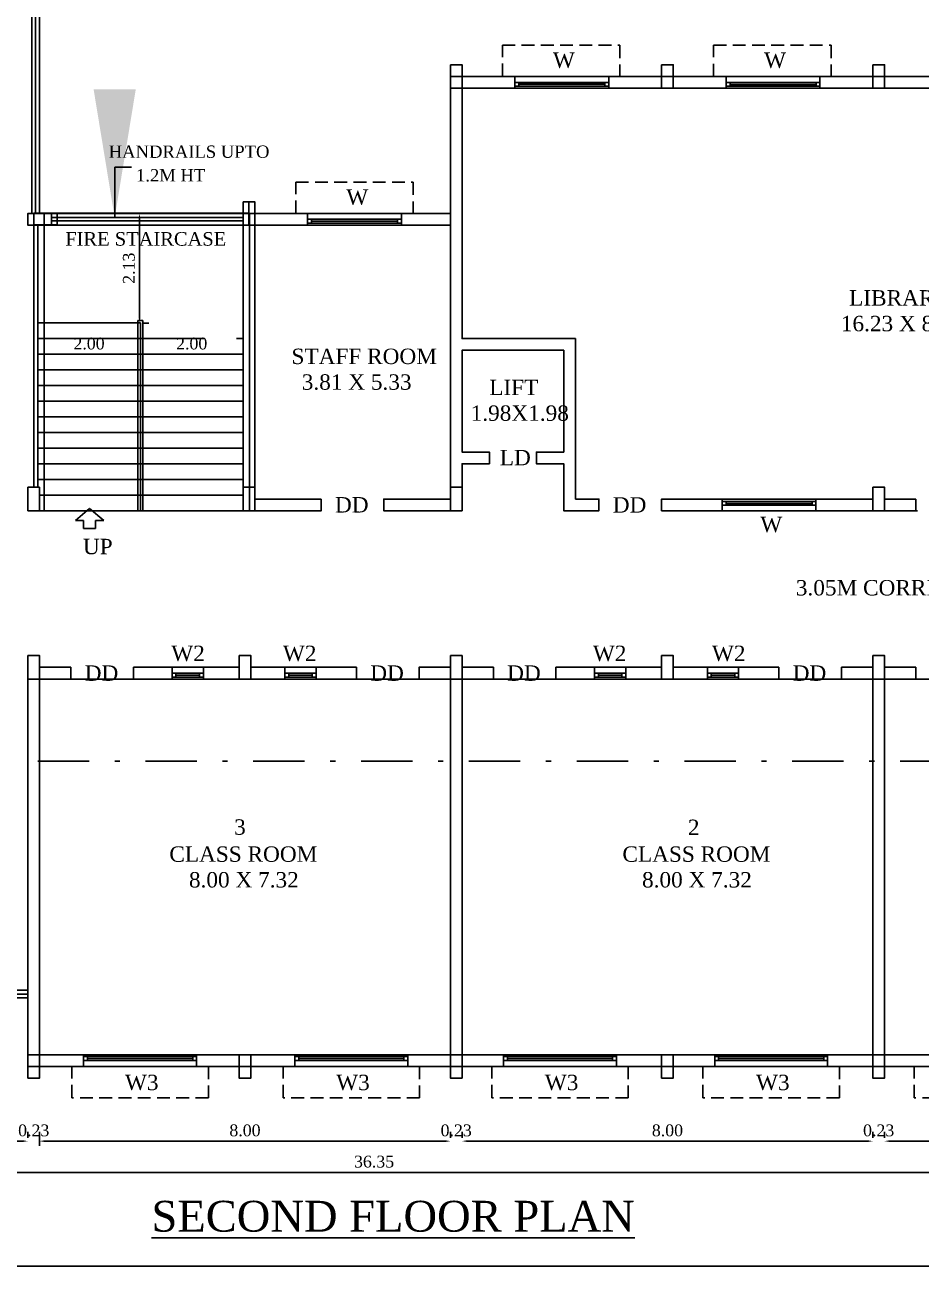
# Model space of a CAD drawing. Header units: metres. Extents: x 3616 to 3987, y 1122 to 1251.
# Drawn here: x 3915.63 to 3933.09, y 1152.95 to 1177.13 of the extents above; entities that cross this region are included whole.
import ezdxf

# ---------------------------------------------------------------- set-up
doc = ezdxf.new("R2010")
doc.units = ezdxf.units.M
doc.linetypes.add('DASHDOT', pattern=[1, 0.5, -0.25, 0, -0.25])
doc.linetypes.add('DASHED2', pattern=[0.375, 0.25, -0.125])
for name, color, linetype in [('AR_JOINERIES', 251, 'Continuous'), ('BLK_1_FLR_2_BLT_UP_AREA', 26, 'Continuous'), ('BLK_1_FLR_2_FIRESTAIR_1', 1, 'Continuous'), ('BLK_1_FLR_2_REGULAR_ROOM_1', 117, 'Continuous'), ('BLK_1_FLR_2_REGULAR_ROOM_2', 117, 'Continuous'), ('BLK_1_FLR_2_REGULAR_ROOM_3', 117, 'Continuous')]:
    doc.layers.add(name, color=color, linetype=linetype)
doc.layers.add('text', color=7, linetype='Continuous', lineweight=5)
doc.layers.add('wall 1', color=23, linetype='Continuous', lineweight=18)
doc.styles.add('ANAND', font='times.ttf')
doc.styles.get("Standard").update_dxf_attribs({"font": 'arial.ttf'})
doc.dimstyles.new('ISO-25', dxfattribs={"dimtxt": 2.5, "dimasz": 2.5, "dimexe": 1.25, "dimexo": 0.625, "dimtad": 1, "dimtxsty": 'Standard', "dimcen": 2.5, "dimadec": 0, "dimazin": 0, "dimtfac": 1, "dimtmove": 0, "dimatfit": 3, "dimfxl": 0, "dimarcsym": 0})
doc.dimstyles.new('V1', dxfattribs={"dimtxt": 0.23, "dimasz": 0.1, "dimexe": 0.18, "dimexo": 0.0625, "dimgap": 0.09, "dimtad": 1, "dimzin": 0, "dimdsep": 46, "dimtxsty": 'ANAND', "dimcen": 0.09, "dimadec": 0, "dimazin": 0, "dimtfac": 1, "dimtix": 1, "dimtofl": 0, "dimtmove": 2, "dimatfit": 0, "dimfxl": 0, "dimtolj": 1, "dimtzin": 0, "dimarcsym": 0})

# ---------------------------------------------------------------- blocks, each defined once
blk = doc.blocks.new('W2a')
at = {"layer": 'AR_JOINERIES', "color": 42}
for p, q in [((0, 12), (9, 12)), ((1.5, 9), (1.5, 12)), ((4.5, 9), (4.5, 12)), ((1.5, 9), (4.5, 9)), ((1.5, 9), (1.5, -9)), ((3, 9), (3, -9)), ((4.5, 9), (4.5, -9)), ((1.5, -9), (4.5, -9)), ((1.5, -12), (1.5, -9)), ((4.5, -12), (4.5, -9)), ((0, -12), (9, -12))]:
    blk.add_line(p, q, dxfattribs=at)
blk = doc.blocks.new('*D291')
at = {"color": 0, "lineweight": -2}
for p, q in [((3912.639, 1155.453), (3912.639, 1155.57)), ((3912.739, 1155.39), (3915.587, 1155.39)), ((3915.687, 1155.453), (3915.687, 1155.57))]:
    blk.add_line(p, q, dxfattribs=at)
at = {"color": 0}
for points in [[(3912.739, 1155.407), (3912.739, 1155.373), (3912.639, 1155.39)], [(3915.587, 1155.407), (3915.587, 1155.373), (3915.687, 1155.39)]]:
    blk.add_solid(points, dxfattribs=at)
at = {"layer": 'Defpoints', "color": 0}
for p in [(3912.639, 1155.39), (3915.687, 1155.39), (3915.687, 1155.39)]:
    blk.add_point(p, dxfattribs=at)
at = {"color": 0, "insert": (3914.163, 1155.597), "char_height": 0.23, "attachment_point": 5, "style": 'ANAND'}
blk.add_mtext('\\A1;3.05', dxfattribs=at)
blk = doc.blocks.new('*D292')
at = {"color": 0, "lineweight": -2}
for p, q in [((3915.587, 1155.39), (3915.487, 1155.39)), ((3915.687, 1155.453), (3915.687, 1155.57)), ((3915.916, 1155.296), (3915.916, 1155.57)), ((3916.016, 1155.39), (3916.116, 1155.39))]:
    blk.add_line(p, q, dxfattribs=at)
at = {"color": 0}
for points in [[(3915.587, 1155.407), (3915.587, 1155.373), (3915.687, 1155.39)], [(3916.016, 1155.407), (3916.016, 1155.373), (3915.916, 1155.39)]]:
    blk.add_solid(points, dxfattribs=at)
at = {"layer": 'Defpoints', "color": 0}
for p in [(3915.687, 1155.39), (3915.916, 1155.39), (3915.916, 1155.234)]:
    blk.add_point(p, dxfattribs=at)
at = {"color": 0, "insert": (3915.801, 1155.597), "char_height": 0.23, "attachment_point": 5, "style": 'ANAND'}
blk.add_mtext('\\A1;0.23', dxfattribs=at)
blk = doc.blocks.new('*D293')
at = {"color": 0, "lineweight": -2}
for p, q in [((3915.916, 1155.296), (3915.916, 1155.57)), ((3916.016, 1155.39), (3923.817, 1155.39)), ((3923.917, 1155.453), (3923.917, 1155.57))]:
    blk.add_line(p, q, dxfattribs=at)
at = {"color": 0}
for points in [[(3916.016, 1155.407), (3916.016, 1155.373), (3915.916, 1155.39)], [(3923.817, 1155.407), (3923.817, 1155.373), (3923.917, 1155.39)]]:
    blk.add_solid(points, dxfattribs=at)
at = {"layer": 'Defpoints', "color": 0}
for p in [(3923.917, 1155.39), (3923.917, 1155.39), (3915.916, 1155.234)]:
    blk.add_point(p, dxfattribs=at)
at = {"color": 0, "insert": (3919.916, 1155.597), "char_height": 0.23, "attachment_point": 5, "style": 'ANAND'}
blk.add_mtext('\\A1;8.00', dxfattribs=at)
blk = doc.blocks.new('*D294')
at = {"color": 0, "lineweight": -2}
for p, q in [((3923.817, 1155.39), (3923.717, 1155.39)), ((3923.917, 1155.453), (3923.917, 1155.57)), ((3924.145, 1155.453), (3924.145, 1155.57)), ((3924.245, 1155.39), (3924.345, 1155.39))]:
    blk.add_line(p, q, dxfattribs=at)
at = {"color": 0}
for points in [[(3923.817, 1155.407), (3923.817, 1155.373), (3923.917, 1155.39)], [(3924.245, 1155.407), (3924.245, 1155.373), (3924.145, 1155.39)]]:
    blk.add_solid(points, dxfattribs=at)
at = {"layer": 'Defpoints', "color": 0}
for p in [(3923.917, 1155.39), (3924.145, 1155.39), (3924.145, 1155.39)]:
    blk.add_point(p, dxfattribs=at)
at = {"color": 0, "insert": (3924.031, 1155.597), "char_height": 0.23, "attachment_point": 5, "style": 'ANAND'}
blk.add_mtext('\\A1;0.23', dxfattribs=at)
blk = doc.blocks.new('*D295')
at = {"color": 0, "lineweight": -2}
for p, q in [((3924.145, 1155.453), (3924.145, 1155.57)), ((3924.245, 1155.39), (3932.046, 1155.39)), ((3932.146, 1155.453), (3932.146, 1155.57))]:
    blk.add_line(p, q, dxfattribs=at)
at = {"color": 0}
for points in [[(3924.245, 1155.407), (3924.245, 1155.373), (3924.145, 1155.39)], [(3932.046, 1155.407), (3932.046, 1155.373), (3932.146, 1155.39)]]:
    blk.add_solid(points, dxfattribs=at)
at = {"layer": 'Defpoints', "color": 0}
for p in [(3924.145, 1155.39), (3932.146, 1155.39), (3932.146, 1155.39)]:
    blk.add_point(p, dxfattribs=at)
at = {"color": 0, "insert": (3928.146, 1155.597), "char_height": 0.23, "attachment_point": 5, "style": 'ANAND'}
blk.add_mtext('\\A1;8.00', dxfattribs=at)
blk = doc.blocks.new('*D296')
at = {"color": 0, "lineweight": -2}
for p, q in [((3932.046, 1155.39), (3931.946, 1155.39)), ((3932.146, 1155.453), (3932.146, 1155.57)), ((3932.375, 1155.453), (3932.375, 1155.57)), ((3932.475, 1155.39), (3932.575, 1155.39))]:
    blk.add_line(p, q, dxfattribs=at)
at = {"color": 0}
for points in [[(3932.046, 1155.407), (3932.046, 1155.373), (3932.146, 1155.39)], [(3932.475, 1155.407), (3932.475, 1155.373), (3932.375, 1155.39)]]:
    blk.add_solid(points, dxfattribs=at)
at = {"layer": 'Defpoints', "color": 0}
for p in [(3932.146, 1155.39), (3932.375, 1155.39), (3932.375, 1155.39)]:
    blk.add_point(p, dxfattribs=at)
at = {"color": 0, "insert": (3932.261, 1155.597), "char_height": 0.23, "attachment_point": 5, "style": 'ANAND'}
blk.add_mtext('\\A1;0.23', dxfattribs=at)
blk = doc.blocks.new('*D297')
at = {"color": 0, "lineweight": -2}
for p, q in [((3932.375, 1155.453), (3932.375, 1155.57)), ((3932.475, 1155.39), (3940.276, 1155.39)), ((3940.376, 1155.453), (3940.376, 1155.57))]:
    blk.add_line(p, q, dxfattribs=at)
at = {"color": 0}
for points in [[(3932.475, 1155.407), (3932.475, 1155.373), (3932.375, 1155.39)], [(3940.276, 1155.407), (3940.276, 1155.373), (3940.376, 1155.39)]]:
    blk.add_solid(points, dxfattribs=at)
at = {"layer": 'Defpoints', "color": 0}
for p in [(3932.375, 1155.39), (3940.376, 1155.39), (3940.376, 1155.39)]:
    blk.add_point(p, dxfattribs=at)
at = {"color": 0, "insert": (3936.375, 1155.597), "char_height": 0.23, "attachment_point": 5, "style": 'ANAND'}
blk.add_mtext('\\A1;8.00', dxfattribs=at)
blk = doc.blocks.new('*D299')
at = {"color": 0, "lineweight": -2}
for p, q in [((3904.257, 1154.744), (3904.257, 1154.962)), ((3940.605, 1154.744), (3940.605, 1154.962)), ((3904.357, 1154.782), (3940.505, 1154.782))]:
    blk.add_line(p, q, dxfattribs=at)
at = {"color": 0}
for points in [[(3904.357, 1154.798), (3904.357, 1154.765), (3904.257, 1154.782)], [(3940.505, 1154.798), (3940.505, 1154.765), (3940.605, 1154.782)]]:
    blk.add_solid(points, dxfattribs=at)
at = {"layer": 'Defpoints', "color": 0}
for p in [(3904.257, 1154.682), (3940.605, 1154.782), (3940.605, 1154.682)]:
    blk.add_point(p, dxfattribs=at)
at = {"color": 0, "insert": (3922.431, 1154.989), "char_height": 0.23, "attachment_point": 5, "style": 'ANAND'}
blk.add_mtext('\\A1;36.35', dxfattribs=at)
blk = doc.blocks.new('W6a')
at = {"layer": 'AR_JOINERIES', "color": 42}
for p, q in [((-36, 0), (-36, 9)), ((36, 4.5), (-36, 4.5)), ((36, 1.5), (-36, 1.5)), ((-33, 1.5), (-33, 4.5)), ((33, 3), (-33, 3)), ((33, 1.5), (33, 4.5)), ((36, 0), (36, 9))]:
    blk.add_line(p, q, dxfattribs=at)
blk = doc.blocks.new('ARROW')
for p, q in [((-10.5, 6), (0, 15)), ((0, 15), (10.5, 6)), ((-4.5, 6), (-10.5, 6)), ((-4.5, 0), (-4.5, 6)), ((-4.5, 0), (4.5, 0)), ((4.5, 6), (10.5, 6)), ((4.5, 6), (4.5, 0)), ((4.5, 0), (4.5, 6))]:
    blk.add_line(p, q)
blk = doc.blocks.new('*D412')
at = {"layer": 'Defpoints', "color": 0}
for p in [(3915.878, 1170.714), (3915.878, 1170.714), (3917.878, 1170.714)]:
    blk.add_point(p, dxfattribs=at)
at = {"layer": 'wall 1', "color": 0, "lineweight": -2}
for p, q in [((3915.878, 1170.777), (3915.878, 1170.894)), ((3917.878, 1170.777), (3917.878, 1170.894)), ((3917.778, 1170.714), (3915.978, 1170.714))]:
    blk.add_line(p, q, dxfattribs=at)
at = {"layer": 'wall 1', "color": 0}
for points in [[(3915.978, 1170.731), (3915.978, 1170.697), (3915.878, 1170.714)], [(3917.778, 1170.731), (3917.778, 1170.697), (3917.878, 1170.714)]]:
    blk.add_solid(points, dxfattribs=at)
at = {"layer": 'wall 1', "color": 0, "lineweight": -2, "insert": (3916.878, 1170.921), "char_height": 0.23, "attachment_point": 5, "style": 'ANAND'}
blk.add_mtext('\\A1;2.00', dxfattribs=at)
blk = doc.blocks.new('*D413')
at = {"layer": 'Defpoints', "color": 0}
for p in [(3917.878, 1170.714), (3919.878, 1170.714), (3919.878, 1170.714)]:
    blk.add_point(p, dxfattribs=at)
at = {"layer": 'wall 1', "color": 0, "lineweight": -2}
for p, q in [((3917.878, 1170.777), (3917.878, 1170.894)), ((3919.878, 1170.777), (3919.878, 1170.894)), ((3917.978, 1170.714), (3919.778, 1170.714))]:
    blk.add_line(p, q, dxfattribs=at)
at = {"layer": 'wall 1', "color": 0}
for points in [[(3917.978, 1170.731), (3917.978, 1170.697), (3917.878, 1170.714)], [(3919.778, 1170.731), (3919.778, 1170.697), (3919.878, 1170.714)]]:
    blk.add_solid(points, dxfattribs=at)
at = {"layer": 'wall 1', "color": 0, "lineweight": -2, "insert": (3918.878, 1170.921), "char_height": 0.23, "attachment_point": 5, "style": 'ANAND'}
blk.add_mtext('\\A1;2.00', dxfattribs=at)
blk = doc.blocks.new('*D411')
at = {"layer": 'Defpoints', "color": 0}
for p in [(3917.726, 1173.456), (3917.862, 1173.456), (3917.862, 1171.323)]:
    blk.add_point(p, dxfattribs=at)
at = {"layer": 'wall 1', "color": 0, "lineweight": -2}
for p, q in [((3917.788, 1173.456), (3918.042, 1173.456)), ((3917.862, 1171.423), (3917.862, 1173.356)), ((3917.924, 1171.323), (3918.042, 1171.323))]:
    blk.add_line(p, q, dxfattribs=at)
at = {"layer": 'wall 1', "color": 0}
for points in [[(3917.846, 1173.356), (3917.879, 1173.356), (3917.862, 1173.456)], [(3917.846, 1171.423), (3917.879, 1171.423), (3917.862, 1171.323)]]:
    blk.add_solid(points, dxfattribs=at)
at = {"layer": 'wall 1', "color": 0, "lineweight": -2, "insert": (3917.655, 1172.39), "char_height": 0.23, "attachment_point": 5, "rotation": 90, "style": 'ANAND'}
blk.add_mtext('\\A1;2.13', dxfattribs=at)

msp = doc.modelspace()

# ---------------------------------------------------------------- linework, layer by layer
at = {"lineweight": -2}
for p, q in [((3915.76157, 1179.89583, -0.0324), (3915.76157, 1173.45727, -0.0324)), ((3915.83777, 1179.89583, -0.0324), (3915.83777, 1173.45727, -0.0324)), ((3915.91572, 1179.89583, -0.0324), (3915.91572, 1173.45727, -0.0324)), ((3923.91672, 1176.35253, -0.0324), (3924.14532, 1176.35253, -0.0324)), ((3923.91672, 1175.89533, -0.0324), (3923.91672, 1176.35253, -0.0324)), ((3924.14532, 1176.35253, -0.0324), (3924.14532, 1175.89533, -0.0324)), ((3928.03152, 1176.35253, -0.0324), (3928.26012, 1176.35253, -0.0324)), ((3928.03152, 1175.89533, -0.0324), (3928.03152, 1176.35253, -0.0324)), ((3928.26012, 1176.35253, -0.0324), (3928.26012, 1175.89533, -0.0324)), ((3932.14632, 1176.35192, -0.0324), (3932.37492, 1176.35192, -0.0324)), ((3932.14632, 1175.89472, -0.0324), (3932.14632, 1176.35192, -0.0324)), ((3932.37492, 1176.35192, -0.0324), (3932.37492, 1175.89472, -0.0324)), ((3924.14532, 1176.12558, -0.0324), (3940.37592, 1176.12395, -0.0324)), ((3924.14532, 1176.12554, -0.0324), (3928.03152, 1176.12478, -0.0324)), ((3924.14532, 1176.12393, -0.0324), (3928.03152, 1176.12393, -0.0324)), ((3928.26012, 1176.12473, -0.0324), (3932.14632, 1176.12398, -0.0324)), ((3928.26012, 1176.12393, -0.0324), (3932.14632, 1176.12393, -0.0324)), ((3923.91672, 1175.89698, -0.0324), (3924.14532, 1175.89694, -0.0324)), ((3923.91672, 1175.89698, -0.0324), (3923.91672, 1168.12293, -0.0324)), ((3924.14532, 1175.89698, -0.0324), (3923.91672, 1175.89698, -0.0324)), ((3923.91672, 1175.89533, -0.0324), (3940.60452, 1175.89533, -0.0324)), ((3924.14532, 1175.89533, -0.0324), (3923.91672, 1175.89533, -0.0324)), ((3924.14532, 1175.89698, -0.0324), (3924.14532, 1171.01975, -0.0324)), ((3928.26012, 1175.89533, -0.0324), (3928.03152, 1175.89533, -0.0324)), ((3932.37492, 1175.89472, -0.0324), (3932.14632, 1175.89472, -0.0324)), ((3919.87812, 1173.68587, -0.0324), (3920.10672, 1173.68587, -0.0324)), ((3919.87812, 1173.22867, -0.0324), (3919.87812, 1173.68587, -0.0324)), ((3919.99242, 1173.23198, -0.0324), (3919.99242, 1173.68918, -0.0324)), ((3920.10672, 1173.68587, -0.0324), (3920.10672, 1173.22867, -0.0324)), ((3915.68712, 1173.45727, -0.0324), (3919.87812, 1173.45727, -0.0324)), ((3915.68712, 1173.22867, -0.0324), (3915.68712, 1173.45727, -0.0324)), ((3915.68712, 1173.45727, -0.0324), (3915.99192, 1173.45727, -0.0324)), ((3915.80142, 1173.46058, -0.0324), (3919.99242, 1173.45969, -0.0324)), ((3915.80142, 1173.23438, -0.0324), (3915.80142, 1173.46058, -0.0324)), ((3919.87812, 1173.45964, -0.0324), (3919.87812, 1167.66607, -0.0324)), ((3920.10672, 1173.45964, -0.0324), (3920.10672, 1167.66607, -0.0324)), ((3920.10672, 1173.45727, -0.0324), (3923.91672, 1173.45727, -0.0324)), ((3915.68712, 1173.22867, -0.0324), (3920.10672, 1173.22867, -0.0324)), ((3915.99192, 1173.22867, -0.0324), (3915.68712, 1173.22867, -0.0324)), ((3915.80192, 1173.23189, -0.0324), (3915.80192, 1168.12327, -0.0324)), ((3915.87812, 1173.23189, -0.0324), (3915.87812, 1168.12327, -0.0324)), ((3920.10672, 1173.22867, -0.0324), (3919.87812, 1173.22867, -0.0324)), ((3920.1067, 1173.22867, -0.0324), (3923.91672, 1173.22767, -0.0324)), ((3917.82732, 1169.49487, -0.0324), (3917.82732, 1171.37447, -0.0324)), ((3917.87812, 1167.66607, -0.0324), (3917.87812, 1171.32367, -0.0324)), ((3917.92892, 1167.66607, -0.0324), (3917.92892, 1171.37447, -0.0324)), ((3926.35512, 1171.01975, -0.0324), (3924.14532, 1171.01975, -0.0324)), ((3926.35512, 1171.01975, -0.0324), (3926.35512, 1170.79115, -0.0324)), ((3924.14532, 1170.79115, -0.0324), (3924.14532, 1168.81022, -0.0324)), ((3926.12652, 1170.79115, -0.0324), (3924.14532, 1170.79115, -0.0324)), ((3926.12652, 1170.79115, -0.0324), (3926.12652, 1168.80964, -0.0324)), ((3926.35512, 1170.79115, -0.0324), (3926.35512, 1167.89433, -0.0324)), ((3917.82732, 1167.66607, -0.0324), (3917.82732, 1169.49487, -0.0324)), ((3917.87812, 1167.66607, -0.0324), (3917.87812, 1169.49487, -0.0324)), ((3924.14532, 1168.81022, -0.0324), (3924.67872, 1168.81006, -0.0324)), ((3924.67872, 1168.81006, -0.0324), (3924.67872, 1168.58146, -0.0324)), ((3925.59312, 1168.80993, -0.0324), (3925.59312, 1168.58119, -0.0324)), ((3925.59312, 1168.80979, -0.0324), (3926.12652, 1168.80964, -0.0324)), ((3924.14532, 1168.58162, -0.0324), (3924.67872, 1168.58146, -0.0324)), ((3924.14532, 1168.58162, -0.0324), (3924.14532, 1168.12293, -0.0324)), ((3925.59312, 1168.58119, -0.0324), (3926.12652, 1168.58104, -0.0324)), ((3926.12652, 1168.58104, -0.0324), (3926.12652, 1167.66573, -0.0324)), ((3919.87812, 1168.12327, -0.0324), (3920.10672, 1168.12327, -0.0324)), ((3919.87812, 1167.66607, -0.0324), (3919.87812, 1168.12327, -0.0324)), ((3920.10672, 1168.12327, -0.0324), (3920.10672, 1167.66607, -0.0324)), ((3923.91672, 1168.12293, -0.0324), (3924.14532, 1168.12293, -0.0324)), ((3923.91672, 1167.66573, -0.0324), (3923.91672, 1168.12293, -0.0324)), ((3924.14532, 1168.12293, -0.0324), (3924.14532, 1167.66573, -0.0324)), ((3932.14632, 1168.12293, -0.0324), (3932.37492, 1168.12293, -0.0324)), ((3932.14632, 1167.66573, -0.0324), (3932.14632, 1168.12293, -0.0324)), ((3932.37492, 1168.12293, -0.0324), (3932.37492, 1167.66573, -0.0324)), ((3920.10542, 1167.89467, -0.0324), (3921.40083, 1167.89433, -0.0324)), ((3921.40077, 1167.66573, -0.0324), (3921.40083, 1167.89433, -0.0324)), ((3922.61997, 1167.66573, -0.0324), (3922.62003, 1167.89401, -0.0324)), ((3922.62003, 1167.89401, -0.0324), (3923.91544, 1167.89367, -0.0324)), ((3926.35512, 1167.89433, -0.0324), (3926.81232, 1167.89433, -0.0324)), ((3926.81232, 1167.66573, -0.0324), (3926.81232, 1167.89433, -0.0324)), ((3928.03152, 1167.89433, -0.0324), (3932.14632, 1167.89433, -0.0324)), ((3932.37492, 1167.89433, -0.0324), (3932.98452, 1167.89433, -0.0324)), ((3932.37492, 1167.89433, -0.0324), (3932.98452, 1167.89433, -0.0324)), ((3932.98452, 1167.89433, -0.0324), (3932.98452, 1167.66573, -0.0324)), ((3919.87812, 1167.66607, -0.0324), (3920.10672, 1167.66607, -0.0324)), ((3920.10672, 1167.66607, -0.0324), (3919.87812, 1167.66607, -0.0324)), ((3920.10536, 1167.66607, -0.0324), (3921.40077, 1167.66573, -0.0324)), ((3922.61997, 1167.66573, -0.0324), (3923.91672, 1167.66573, -0.0324)), ((3923.91672, 1167.66573, -0.0324), (3924.14532, 1167.66573, -0.0324)), ((3924.14532, 1167.66573, -0.0324), (3923.91672, 1167.66573, -0.0324)), ((3926.12652, 1167.66573, -0.0324), (3926.81232, 1167.66573, -0.0324)), ((3928.03152, 1167.66573, -0.0324), (3933.01839, 1167.66573, -0.0324)), ((3932.14632, 1167.66573, -0.0324), (3932.37492, 1167.66573, -0.0324)), ((3932.14632, 1167.66573, -0.0324), (3932.37492, 1167.66573, -0.0324)), ((3932.37492, 1167.66573, -0.0324), (3932.14632, 1167.66573, -0.0324)), ((3923.91672, 1164.84633, -0.0324), (3923.91672, 1156.84533, -0.0324)), ((3923.91672, 1164.84633, -0.0324), (3923.91672, 1156.61673, -0.0324)), ((3924.14532, 1164.84633, -0.0324), (3924.14532, 1156.61673, -0.0324)), ((3932.14632, 1164.84633, -0.0324), (3932.14632, 1156.84533, -0.0324)), ((3932.14632, 1164.84633, -0.0324), (3932.14632, 1156.61673, -0.0324)), ((3932.37492, 1164.84633, -0.0324), (3932.37492, 1156.84533, -0.0324)), ((3932.37492, 1164.84633, -0.0324), (3932.37492, 1156.61673, -0.0324)), ((3915.68712, 1164.61773, -0.0324), (3915.68712, 1156.84533, -0.0324)), ((3915.91572, 1164.61773, -0.0324), (3916.52532, 1164.61773, -0.0324)), ((3916.52532, 1164.38913, -0.0324), (3916.52532, 1164.61773, -0.0324)), ((3917.74452, 1164.61773, -0.0324), (3919.80192, 1164.61773, -0.0324)), ((3917.74452, 1164.38913, -0.0324), (3917.74452, 1164.61773, -0.0324)), ((3920.03052, 1164.61773, -0.0324), (3922.08792, 1164.61773, -0.0324)), ((3922.08792, 1164.61773, -0.0324), (3922.08792, 1164.38913, -0.0324)), ((3923.30712, 1164.61773, -0.0324), (3923.91672, 1164.61773, -0.0324)), ((3923.30712, 1164.61773, -0.0324), (3923.30712, 1164.38913, -0.0324)), ((3924.14532, 1164.61773, -0.0324), (3924.75492, 1164.61773, -0.0324)), ((3924.75492, 1164.38913, -0.0324), (3924.75492, 1164.61773, -0.0324)), ((3925.97412, 1164.61773, -0.0324), (3928.03152, 1164.61773, -0.0324)), ((3925.97412, 1164.38913, -0.0324), (3925.97412, 1164.61773, -0.0324)), ((3928.26012, 1164.61773, -0.0324), (3930.31752, 1164.61773, -0.0324)), ((3930.31752, 1164.61773, -0.0324), (3930.31752, 1164.38913, -0.0324)), ((3931.53672, 1164.61773, -0.0324), (3932.14632, 1164.61773, -0.0324)), ((3931.53672, 1164.61773, -0.0324), (3931.53672, 1164.38913, -0.0324)), ((3932.37492, 1164.61773, -0.0324), (3932.98452, 1164.61773, -0.0324)), ((3932.98452, 1164.38913, -0.0324), (3932.98452, 1164.61773, -0.0324)), ((3915.91572, 1164.38913, -0.0324), (3915.91572, 1156.84533, -0.0324)), ((3915.91572, 1164.38913, -0.0324), (3916.52532, 1164.38913, -0.0324)), ((3917.74452, 1164.38913, -0.0324), (3922.08792, 1164.38913, -0.0324)), ((3923.30712, 1164.38913, -0.0324), (3924.75492, 1164.38913, -0.0324)), ((3925.97412, 1164.38913, -0.0324), (3930.31752, 1164.38913, -0.0324)), ((3931.53672, 1164.38913, -0.0324), (3932.98452, 1164.38913, -0.0324)), ((3912.63912, 1158.33123, -0.0324), (3915.68712, 1158.33123, -0.0324)), ((3912.63912, 1158.25503, -0.0324), (3915.68712, 1158.25503, -0.0324)), ((3912.63912, 1158.17883, -0.0324), (3915.68712, 1158.17883, -0.0324)), ((3915.91572, 1157.07393, -0.0324), (3919.80192, 1157.07393, -0.0324)), ((3920.03052, 1157.07393, -0.0324), (3923.91672, 1157.07393, -0.0324)), ((3924.14532, 1157.07393, -0.0324), (3928.03152, 1157.07393, -0.0324)), ((3928.26012, 1157.07393, -0.0324), (3932.14632, 1157.07393, -0.0324)), ((3932.37492, 1157.07393, -0.0324), (3940.37592, 1157.07393, -0.0324)), ((3915.91572, 1156.84533, -0.0324), (3919.80192, 1156.84533, -0.0324)), ((3920.03052, 1156.84533, -0.0324), (3923.91672, 1156.84533, -0.0324)), ((3924.14532, 1156.84533, -0.0324), (3928.03152, 1156.84533, -0.0324)), ((3928.26012, 1156.84533, -0.0324), (3932.14632, 1156.84533, -0.0324)), ((3932.37492, 1156.84533, -0.0324), (3940.37592, 1156.84533, -0.0324))]:
    msp.add_line(p, q, dxfattribs=at)
at = {"linetype": 'DASHED2'}
for p, q in [((3924.92981, 1176.12406, -0.0324), (3924.92981, 1176.73406, -0.0324)), ((3924.92981, 1176.73406, -0.0324), (3927.21861, 1176.73406, -0.0324)), ((3927.21861, 1176.73406, -0.0324), (3927.21861, 1176.12406, -0.0324)), ((3929.04461, 1176.12344, -0.0324), (3929.04461, 1176.73344, -0.0324)), ((3929.04461, 1176.73344, -0.0324), (3931.33341, 1176.73344, -0.0324)), ((3931.33341, 1176.73344, -0.0324), (3931.33341, 1176.12344, -0.0324)), ((3920.90542, 1173.45727, -0.0324), (3920.90542, 1174.06727, -0.0324)), ((3920.90542, 1174.06727, -0.0324), (3923.19422, 1174.06727, -0.0324)), ((3923.19422, 1174.06727, -0.0324), (3923.19422, 1173.45727, -0.0324)), ((3916.54316, 1156.23533, -0.0324), (3916.54316, 1156.84533, -0.0324)), ((3919.20316, 1156.84533, -0.0324), (3919.20316, 1156.23533, -0.0324)), ((3920.65796, 1156.23533, -0.0324), (3920.65796, 1156.84533, -0.0324)), ((3923.31796, 1156.84533, -0.0324), (3923.31796, 1156.23533, -0.0324)), ((3924.72183, 1156.23533, -0.0324), (3924.72183, 1156.84533, -0.0324)), ((3927.38183, 1156.84533, -0.0324), (3927.38183, 1156.23533, -0.0324)), ((3928.83663, 1156.23533, -0.0324), (3928.83663, 1156.84533, -0.0324)), ((3931.49663, 1156.84533, -0.0324), (3931.49663, 1156.23533, -0.0324)), ((3932.95143, 1156.23533, -0.0324), (3932.95143, 1156.84533, -0.0324)), ((3919.20316, 1156.23533, -0.0324), (3916.54316, 1156.23533, -0.0324)), ((3923.31796, 1156.23533, -0.0324), (3920.65796, 1156.23533, -0.0324)), ((3927.38183, 1156.23533, -0.0324), (3924.72183, 1156.23533, -0.0324)), ((3931.49663, 1156.23533, -0.0324), (3928.83663, 1156.23533, -0.0324)), ((3935.61143, 1156.23533, -0.0324), (3932.95143, 1156.23533, -0.0324))]:
    msp.add_line(p, q, dxfattribs=at)
at = {"color": 7, "lineweight": -2}
for p, q in [((3919.99242, 1173.22867, -0.0324), (3919.99242, 1173.68587, -0.0324)), ((3915.68712, 1168.12327, -0.0324), (3915.91572, 1168.12327, -0.0324)), ((3915.68712, 1167.66607, -0.0324), (3915.68712, 1168.12327, -0.0324)), ((3915.91572, 1167.66607, -0.0324), (3915.68712, 1167.66607, -0.0324)), ((3915.91572, 1167.66607, -0.0324), (3915.68712, 1167.66607, -0.0324))]:
    msp.add_line(p, q, dxfattribs=at)
at = {"color": 5}
for p, q in [((3916.14432, 1173.3757, -0.0324), (3919.87812, 1173.3757, -0.0324)), ((3916.14432, 1173.31264, -0.0324), (3919.87812, 1173.31264, -0.0324))]:
    msp.add_line(p, q, dxfattribs=at)
at = {"linetype": 'DASHED2', "lineweight": -2, "ltscale": 5}
for p, q in [((3917.82732, 1171.37447, -0.0324), (3917.92892, 1171.37447, -0.0324)), ((3917.87812, 1169.49487, -0.0324), (3917.87812, 1171.32367, -0.0324)), ((3915.87812, 1170.71407, -0.0324), (3917.87812, 1170.71407, -0.0324)), ((3917.87812, 1170.71407, -0.0324), (3919.87812, 1170.71407, -0.0324))]:
    msp.add_line(p, q, dxfattribs=at)
at = {"linetype": 'DASHDOT', "ltscale": 2}
msp.add_line((3903.27771, 1162.78893, -0.0324), (3942.31994, 1162.78893, -0.0324), dxfattribs=at)
for p, q in [((3916.77316, 1157.07393, -0.0324), (3916.77316, 1156.84533, -0.0324)), ((3918.97316, 1157.07393, -0.0324), (3918.97316, 1156.84533, -0.0324)), ((3920.88796, 1157.07393, -0.0324), (3920.88796, 1156.84533, -0.0324)), ((3923.08796, 1157.07393, -0.0324), (3923.08796, 1156.84533, -0.0324)), ((3924.95183, 1157.07393, -0.0324), (3924.95183, 1156.84533, -0.0324)), ((3927.15183, 1157.07393, -0.0324), (3927.15183, 1156.84533, -0.0324)), ((3929.06663, 1157.07393, -0.0324), (3929.06663, 1156.84533, -0.0324)), ((3931.26663, 1157.07393, -0.0324), (3931.26663, 1156.84533, -0.0324)), ((3916.77316, 1157.03583, -0.0324), (3918.97316, 1157.03583, -0.0324)), ((3916.77316, 1156.95963, -0.0324), (3918.97316, 1156.95963, -0.0324)), ((3916.84936, 1157.03583, -0.0324), (3916.84936, 1156.95963, -0.0324)), ((3916.84936, 1156.99773, -0.0324), (3918.89696, 1156.99773, -0.0324)), ((3918.89696, 1157.03583, -0.0324), (3918.89696, 1156.95963, -0.0324)), ((3920.88796, 1157.03583, -0.0324), (3923.08796, 1157.03583, -0.0324)), ((3920.88796, 1156.95963, -0.0324), (3923.08796, 1156.95963, -0.0324)), ((3920.96416, 1157.03583, -0.0324), (3920.96416, 1156.95963, -0.0324)), ((3920.96416, 1156.99773, -0.0324), (3923.01176, 1156.99773, -0.0324)), ((3923.01176, 1157.03583, -0.0324), (3923.01176, 1156.95963, -0.0324)), ((3924.95183, 1157.03583, -0.0324), (3927.15183, 1157.03583, -0.0324)), ((3924.95183, 1156.95963, -0.0324), (3927.15183, 1156.95963, -0.0324)), ((3925.02803, 1157.03583, -0.0324), (3925.02803, 1156.95963, -0.0324)), ((3925.02803, 1156.99773, -0.0324), (3927.07563, 1156.99773, -0.0324)), ((3927.07563, 1157.03583, -0.0324), (3927.07563, 1156.95963, -0.0324)), ((3929.06663, 1157.03583, -0.0324), (3931.26663, 1157.03583, -0.0324)), ((3929.06663, 1156.95963, -0.0324), (3931.26663, 1156.95963, -0.0324)), ((3929.14283, 1157.03583, -0.0324), (3929.14283, 1156.95963, -0.0324)), ((3929.14283, 1156.99773, -0.0324), (3931.19043, 1156.99773, -0.0324)), ((3931.19043, 1157.03583, -0.0324), (3931.19043, 1156.95963, -0.0324))]:
    msp.add_line(p, q)
at = {"elevation": -0.0324}
msp.add_lwpolyline([(3900.15273, 1225.86588), (3986.80321, 1225.86588), (3986.80321, 1152.9548), (3900.15273, 1152.9548)], close=True, dxfattribs=at)
at = {"lineweight": -2, "elevation": -0.0324}
for points in [[(3923.91672, 1176.35418), (3924.14532, 1176.35418), (3924.14532, 1175.89698), (3923.91672, 1175.89698)], [(3928.03152, 1176.35192), (3928.26012, 1176.35192), (3928.26012, 1175.89472), (3928.03152, 1175.89472)], [(3932.14632, 1176.35253), (3932.37492, 1176.35253), (3932.37492, 1175.89533), (3932.14632, 1175.89533)], [(3925.17402, 1176.12393), (3924.14532, 1176.12393), (3924.14532, 1175.89533), (3925.17402, 1175.89533)], [(3928.03152, 1176.12393), (3927.00282, 1176.12393), (3927.00282, 1175.89533), (3928.03152, 1175.89533)], [(3929.28882, 1176.12332), (3928.26012, 1176.12332), (3928.26012, 1175.89472), (3929.28882, 1175.89472)], [(3932.14632, 1176.12332), (3931.11762, 1176.12332), (3931.11762, 1175.89472), (3932.14632, 1175.89472)], [(3933.40362, 1176.12393), (3932.37492, 1176.12393), (3932.37492, 1175.89533), (3933.40362, 1175.89533)], [(3926.35512, 1171.01975), (3924.14532, 1171.01975), (3924.14532, 1175.89698), (3923.91672, 1175.89698), (3923.91672, 1168.12293), (3924.14532, 1168.12293), (3924.14532, 1168.58162), (3924.67872, 1168.58146), (3924.67872, 1168.81006), (3924.14532, 1168.81022), (3924.14532, 1170.79115), (3926.12652, 1170.79115), (3926.12652, 1168.80964), (3925.59312, 1168.80979), (3925.59312, 1168.58119), (3926.12652, 1168.58104), (3926.12652, 1167.66573), (3926.81232, 1167.66573), (3926.81232, 1167.89433), (3926.35512, 1167.89433), (3926.35512, 1170.79115), (3926.35512, 1170.79115)], [(3919.87812, 1173.68587), (3920.10672, 1173.68587), (3920.10672, 1173.22867), (3919.87812, 1173.22867)], [(3916.14432, 1173.45727), (3916.14432, 1173.22867), (3915.68712, 1173.22867), (3915.68712, 1173.45727)], [(3916.25862, 1173.46058), (3916.25862, 1173.23438), (3915.80142, 1173.23438), (3915.80142, 1173.46058)], [(3921.13542, 1173.45727), (3920.10672, 1173.45727), (3920.10672, 1173.22867), (3921.13542, 1173.22867)], [(3923.91672, 1173.45727), (3922.96422, 1173.45727), (3922.96422, 1173.22867), (3923.91672, 1173.22867)], [(3920.10672, 1173.22867), (3919.87812, 1173.22867), (3919.87812, 1168.12327), (3920.10672, 1168.12327)], [(3923.91672, 1168.12293), (3924.14532, 1168.12293), (3924.14532, 1167.66573), (3923.91672, 1167.66573)], [(3932.14632, 1168.12293), (3932.37492, 1168.12293), (3932.37492, 1167.66573), (3932.14632, 1167.66573)], [(3921.40083, 1167.89433), (3920.10672, 1167.89467), (3920.10672, 1167.66607), (3921.40077, 1167.66573), (3921.40077, 1167.73346)], [(3923.91672, 1167.89367), (3922.62003, 1167.89401), (3922.61997, 1167.66573), (3923.91672, 1167.66573)], [(3929.21067, 1167.89433), (3928.03152, 1167.89433), (3928.03152, 1167.66573), (3929.21067, 1167.66573)], [(3932.14632, 1167.89433), (3931.03947, 1167.89433), (3931.03947, 1167.66573), (3932.14632, 1167.66573)], [(3932.98452, 1167.89433), (3932.37492, 1167.89433), (3932.37492, 1167.66573), (3932.98452, 1167.66573), (3932.98452, 1167.73346)], [(3915.68712, 1164.84633), (3915.91572, 1164.84633), (3915.91572, 1164.38913), (3915.68712, 1164.38913)], [(3919.80192, 1164.84633), (3920.03052, 1164.84633), (3920.03052, 1164.38913), (3919.80192, 1164.38913)], [(3923.91672, 1164.84633), (3924.14532, 1164.84633), (3924.14532, 1164.38913), (3923.91672, 1164.38913)], [(3928.03152, 1164.84633), (3928.26012, 1164.84633), (3928.26012, 1164.38913), (3928.03152, 1164.38913)], [(3932.14632, 1164.84633), (3932.37492, 1164.84633), (3932.37492, 1164.38913), (3932.14632, 1164.38913)], [(3916.52532, 1164.61773), (3915.95316, 1164.61773), (3915.91572, 1164.61773), (3915.91572, 1164.38913), (3916.52532, 1164.38913)], [(3918.49601, 1164.61773), (3917.74452, 1164.61773), (3917.74452, 1164.54999), (3917.74452, 1164.38913), (3918.49601, 1164.38913)], [(3919.80192, 1164.61773), (3919.10561, 1164.61773), (3919.10561, 1164.38913), (3919.80192, 1164.38913)], [(3920.69375, 1164.61773), (3920.03052, 1164.61773), (3920.03052, 1164.38913), (3920.69375, 1164.38913)], [(3922.08792, 1164.61773), (3921.51576, 1164.61773), (3921.30335, 1164.61773), (3921.30335, 1164.38913), (3922.08792, 1164.38913)], [(3923.91672, 1164.61773), (3923.30712, 1164.61773), (3923.30712, 1164.54999), (3923.30712, 1164.38913), (3923.91672, 1164.38913)], [(3924.75492, 1164.61773), (3924.18276, 1164.61773), (3924.14532, 1164.61773), (3924.14532, 1164.38913), (3924.75492, 1164.38913)], [(3926.72561, 1164.61773), (3925.97412, 1164.61773), (3925.97412, 1164.54999), (3925.97412, 1164.38913), (3926.72561, 1164.38913)], [(3928.03152, 1164.61773), (3927.33521, 1164.61773), (3927.33521, 1164.38913), (3928.03152, 1164.38913)], [(3928.92335, 1164.61773), (3928.26012, 1164.61773), (3928.26012, 1164.38913), (3928.92335, 1164.38913)], [(3930.31752, 1164.61773), (3929.74536, 1164.61773), (3929.53295, 1164.61773), (3929.53295, 1164.38913), (3930.31752, 1164.38913)], [(3932.14632, 1164.61773), (3931.53672, 1164.61773), (3931.53672, 1164.54999), (3931.53672, 1164.38913), (3932.14632, 1164.38913)], [(3932.98452, 1164.61773), (3932.41236, 1164.61773), (3932.37492, 1164.61773), (3932.37492, 1164.38913), (3932.98452, 1164.38913)], [(3915.91572, 1164.38913), (3915.68712, 1164.38913), (3915.68712, 1157.07393), (3915.91572, 1157.07393)], [(3932.37492, 1164.38913), (3932.14632, 1164.38913), (3932.14632, 1157.07393), (3932.37492, 1157.07393)], [(3915.68712, 1157.07393), (3915.91572, 1157.07393), (3915.91572, 1156.61673), (3915.68712, 1156.61673)], [(3919.80192, 1157.07393), (3920.03052, 1157.07393), (3920.03052, 1156.61673), (3919.80192, 1156.61673)], [(3923.91672, 1157.07393), (3924.14532, 1157.07393), (3924.14532, 1156.61673), (3923.91672, 1156.61673)], [(3928.03152, 1157.07393), (3928.26012, 1157.07393), (3928.26012, 1156.61673), (3928.03152, 1156.61673)], [(3932.14632, 1157.07393), (3932.37492, 1157.07393), (3932.37492, 1156.61673), (3932.14632, 1156.61673)]]:
    msp.add_lwpolyline(points, close=True, dxfattribs=at)
at = {"color": 5, "elevation": -0.0324}
for points in [[(3919.87812, 1173.45649), (3916.14432, 1173.45649), (3916.14432, 1173.23184), (3919.87812, 1173.23184)], [(3915.91572, 1168.12327), (3915.68712, 1168.12327), (3915.68712, 1167.66607), (3915.91572, 1167.66607)]]:
    msp.add_lwpolyline(points, close=True, dxfattribs=at)
at = {"layer": 'BLK_1_FLR_2_BLT_UP_AREA', "color": 26, "ltscale": 400, "elevation": -0.0324}
msp.add_lwpolyline([(3904.25712, 1203.40353), (3932.37492, 1203.40353), (3932.37492, 1192.35453), (3920.10672, 1192.35453), (3920.10672, 1184.12493), (3915.91572, 1184.12493), (3915.91345, 1173.45722), (3923.91672, 1173.45893), (3923.91672, 1176.12558), (3940.60452, 1176.12233), (3940.60452, 1156.84533), (3915.68712, 1156.84533), (3915.68712, 1158.17883), (3912.63912, 1158.17883), (3912.63912, 1156.84533), (3904.25712, 1156.84533), (3904.25712, 1164.61773), (3907.00032, 1164.61773), (3907.00032, 1167.66573), (3904.25712, 1167.66573)], close=True, dxfattribs=at)
at = {"layer": 'BLK_1_FLR_2_FIRESTAIR_1', "linetype": 'Continuous', "elevation": -0.0324}
msp.add_lwpolyline([(3916.00679, 1167.66359), (3920.00679, 1167.66445), (3920.00555, 1173.45809), (3916.00555, 1173.45724)], close=True, dxfattribs=at)
at = {"layer": 'BLK_1_FLR_2_REGULAR_ROOM_1', "color": 3, "elevation": -0.0324}
msp.add_lwpolyline([(3932.37492, 1164.38913), (3940.37592, 1164.38913), (3940.37592, 1157.07393), (3932.37492, 1157.07393)], close=True, dxfattribs=at)
at = {"layer": 'BLK_1_FLR_2_REGULAR_ROOM_2', "color": 3, "elevation": -0.0324}
msp.add_lwpolyline([(3924.14532, 1164.38913), (3932.14632, 1164.38913), (3932.14632, 1157.07393), (3924.14532, 1157.07393)], close=True, dxfattribs=at)
at = {"layer": 'BLK_1_FLR_2_REGULAR_ROOM_3', "color": 3, "elevation": -0.0324}
msp.add_lwpolyline([(3915.91572, 1164.38913), (3923.91672, 1164.38913), (3923.91672, 1157.07393), (3915.91572, 1157.07393)], close=True, dxfattribs=at)
at = {"layer": 'wall 1', "lineweight": -2}
for p, q in [((3915.80142, 1173.45738, -0.0324), (3919.99242, 1173.45649, -0.0324)), ((3915.87812, 1171.32367, -0.0324), (3917.87812, 1171.32367, -0.0324)), ((3915.87812, 1171.01887, -0.0324), (3917.87812, 1171.01887, -0.0324)), ((3915.87812, 1170.40927, -0.0324), (3917.87812, 1170.40927, -0.0324)), ((3917.87812, 1170.40927, -0.0324), (3919.87812, 1170.40927, -0.0324)), ((3915.87812, 1170.10447, -0.0324), (3917.87812, 1170.10447, -0.0324)), ((3917.87812, 1170.10447, -0.0324), (3919.87812, 1170.10447, -0.0324)), ((3915.87812, 1169.79967, -0.0324), (3917.87812, 1169.79967, -0.0324)), ((3917.87812, 1169.79967, -0.0324), (3919.87812, 1169.79967, -0.0324)), ((3915.87812, 1169.49487, -0.0324), (3917.87812, 1169.49487, -0.0324)), ((3917.87812, 1169.49487, -0.0324), (3919.87812, 1169.49487, -0.0324)), ((3915.87812, 1169.19007, -0.0324), (3917.87812, 1169.19007, -0.0324)), ((3917.87812, 1169.19007, -0.0324), (3919.87812, 1169.19007, -0.0324)), ((3915.87812, 1168.88527, -0.0324), (3917.87812, 1168.88527, -0.0324)), ((3917.87812, 1168.88527, -0.0324), (3919.87812, 1168.88527, -0.0324)), ((3915.87812, 1168.58047, -0.0324), (3917.87812, 1168.58047, -0.0324)), ((3917.87812, 1168.58047, -0.0324), (3919.87812, 1168.58047, -0.0324)), ((3915.87812, 1168.27567, -0.0324), (3917.87812, 1168.27567, -0.0324)), ((3917.87812, 1168.27567, -0.0324), (3919.87812, 1168.27567, -0.0324)), ((3915.91572, 1167.97087, -0.0324), (3917.87812, 1167.97087, -0.0324)), ((3917.87812, 1167.97087, -0.0324), (3919.87812, 1167.97087, -0.0324)), ((3915.87812, 1167.66607, -0.0324), (3917.87812, 1167.66607, -0.0324)), ((3917.87812, 1167.66607, -0.0324), (3919.87812, 1167.66607, -0.0324))]:
    msp.add_line(p, q, dxfattribs=at)
at = {"layer": 'wall 1', "linetype": 'DASHED2', "lineweight": -2, "ltscale": 5}
msp.add_line((3917.87812, 1171.01887, -0.0324), (3919.87812, 1171.01887, -0.0324), dxfattribs=at)

# ---------------------------------------------------------------- block references
at = {"lineweight": -2, "xscale": 0.0254, "yscale": 0.0254, "zscale": 0.0254}
for p in [(3926.08842, 1175.89533, -0.0324), (3930.20322, 1175.89472, -0.0324), (3922.04982, 1173.22867, -0.0324)]:
    msp.add_blockref('W6a', p, dxfattribs=at)
at = {"xscale": 0.02619375, "yscale": 0.02619375, "zscale": 0.02619375}
msp.add_blockref('ARROW', (3916.88814, 1167.31802, -0.0324), dxfattribs=at)
at = {"lineweight": -2, "yscale": 0.0254, "zscale": 0.0254}
for name, p, xscale, rotation in [('W6a', (3930.12507, 1167.88688, -0.0324), -0.0254, 180), ('W2a', (3918.80081, 1164.38913, -0.0324), 0.0254, 90), ('W2a', (3920.99855, 1164.38913, -0.0324), 0.0254, 90), ('W2a', (3927.03041, 1164.38913, -0.0324), 0.0254, 90), ('W2a', (3929.22815, 1164.38913, -0.0324), 0.0254, 90)]:
    msp.add_blockref(name, p, dxfattribs=dict(at, xscale=xscale, rotation=rotation))

# ---------------------------------------------------------------- texts
at = {"style": 'ANAND'}
for s, height, p in [('W', 0.3, (3925.91396, 1176.29201, -0.0324)), ('W', 0.3, (3930.02876, 1176.2914, -0.0324)), ('W', 0.3, (3921.88958, 1173.62522, -0.0324)), ('LD', 0.3, (3924.88046, 1168.55245)), ('DD', 0.3, (3921.66927, 1167.63281, -0.0324)), ('DD', 0.3, (3927.08076, 1167.63139, -0.0324)), ('W', 0.3, (3929.95495, 1167.24972, -0.0324)), ('UP', 0.3, (3916.75912, 1166.82037, -0.0324)), ('3.05M CORRIDOR ', 0.3, (3930.64722, 1166.01751, -0.0324)), ('W2', 0.3, (3918.47986, 1164.73932, -0.0324)), ('W2', 0.3, (3920.6541, 1164.73932, -0.0324)), ('W2', 0.3, (3926.69253, 1164.73932, -0.0324)), ('W2', 0.3, (3929.01239, 1164.73932, -0.0324)), ('DD', 0.3, (3916.79376, 1164.35479, -0.0324)), ('DD', 0.3, (3922.35636, 1164.35479, -0.0324)), ('DD', 0.3, (3925.02336, 1164.35479, -0.0324)), ('DD', 0.3, (3930.58596, 1164.35479, -0.0324)), ('3', 0.3, (3919.70481, 1161.35763, -0.0324)), ('2', 0.3, (3928.54412, 1161.35122, -0.0324)), ('W3', 0.3, (3917.57822, 1156.3832, -0.0324)), ('W3', 0.3, (3921.69302, 1156.3832, -0.0324)), ('W3', 0.3, (3925.7569, 1156.3832, -0.0324)), ('W3', 0.3, (3929.8717, 1156.3832, -0.0324)), ('%%USECOND FLOOR PLAN', 0.6, (3918.09386, 1153.62771, -0.0324))]:
    msp.add_text(s, height=height, dxfattribs=at).set_placement(p)
at = {"char_height": 0.3, "attachment_point": 1, "style": 'ANAND'}
for s, insert, width in [('{\\W5.73828;  }LIBRARY                 \\P{\\W5.02344;  }16.23 X 8.00', (3930.38554, 1171.96291), 4.4708003), ('{\\W6.223632; }   STAFF ROOM\\P{\\W5.49414;  }3.81 X 5.33', (3919.77721, 1170.8239, -0.06481), 4.4708003), ('{\\W3.194208; }LIFT\\P1.98X1.98', (3924.31256, 1170.21817), 1.6226107), ('{\\W1.921818; }CLASS ROOM   \\P{\\W5.292912; }8.00 X 7.32', (3918.22478, 1161.13002, -0.0324), 3.2188771), ('{\\W1.921818; }CLASS ROOM   \\P{\\W5.292912; }8.00 X 7.32', (3927.05132, 1161.13002, -0.0324), 3.2188771)]:
    msp.add_mtext(s, dxfattribs=dict(at, insert=insert, width=width))
at = {"layer": 'text', "style": 'ANAND'}
for s, p in [('HANDRAILS UPTO ', (3917.2608, 1174.54019, -0.0324)), ('1.2M HT', (3917.79298, 1174.08019, -0.0324))]:
    msp.add_text(s, height=0.24, dxfattribs=at).set_placement(p)
at = {"layer": 'text', "insert": (3915.47993, 1173.09337, -0.0324), "char_height": 0.264, "width": 4.8793978, "attachment_point": 1, "style": 'ANAND'}
msp.add_mtext('{\\W9.388008; }FIRE STAIRCASE', dxfattribs=at)

# ---------------------------------------------------------------- dimensions: what is measured, and where the dimension line sits
for base, p1, p2, picture, middle in [((3915.68712, 1155.39002, -0.0324), (3912.63912, 1155.39002, -0.0324), (3915.68712, 1155.39002, -0.0324), '*D291', (3914.16312, 1155.59734, -0.0324)), ((3915.91572, 1155.39002, -0.0324), (3915.68712, 1155.39002, -0.0324), (3915.91572, 1155.23374, -0.0324), '*D292', (3915.80142, 1155.59734, -0.0324)), ((3923.91672, 1155.39002, -0.0324), (3915.91572, 1155.23374, -0.0324), (3923.91672, 1155.39002, -0.0324), '*D293', (3919.91622, 1155.59734, -0.0324)), ((3924.14532, 1155.39002, -0.0324), (3923.91672, 1155.39002, -0.0324), (3924.14532, 1155.39002, -0.0324), '*D294', (3924.03102, 1155.59734, -0.0324)), ((3932.14632, 1155.39002, -0.0324), (3924.14532, 1155.39002, -0.0324), (3932.14632, 1155.39002, -0.0324), '*D295', (3928.14582, 1155.59734, -0.0324)), ((3932.37492, 1155.39002, -0.0324), (3932.14632, 1155.39002, -0.0324), (3932.37492, 1155.39002, -0.0324), '*D296', (3932.26062, 1155.59734, -0.0324)), ((3940.37592, 1155.39002, -0.0324), (3932.37492, 1155.39002, -0.0324), (3940.37592, 1155.39002, -0.0324), '*D297', (3936.37542, 1155.59734, -0.0324)), ((3940.60452, 1154.78181, -0.0324), (3904.25712, 1154.68175, -0.0324), (3940.60452, 1154.68175, -0.0324), '*D299', (3922.43082, 1154.98913, -0.0324))]:
    dim = msp.add_linear_dim(base=base, p1=p1, p2=p2, dimstyle='V1')
    dim.commit()
    dim.dimension.update_dxf_attribs({"geometry": picture, "text_midpoint": middle})
at = {"layer": 'wall 1', "lineweight": -2}
dim = msp.add_linear_dim(base=(3917.86232, 1173.45649, -0.0324), p1=(3917.86194, 1171.32289, -0.0324), p2=(3917.72577, 1173.45649, -0.0324), angle=90, dimstyle='V1', dxfattribs=at)
dim.commit()
dim.dimension.update_dxf_attribs({"geometry": '*D411', "text_midpoint": (3917.65499, 1172.38969, -0.0324)})
for base, p2, picture, middle in [((3915.87812, 1170.71407, -0.0324), (3915.87812, 1170.71407, -0.0324), '*D412', (3916.87812, 1170.92139, -0.0324)), ((3919.87812, 1170.71407, -0.0324), (3919.87812, 1170.71407, -0.0324), '*D413', (3918.87812, 1170.92139, -0.0324))]:
    dim = msp.add_linear_dim(base=base, p1=(3917.87812, 1170.71407, -0.0324), p2=p2, dimstyle='V1', dxfattribs=at)
    dim.commit()
    dim.dimension.update_dxf_attribs({"geometry": picture, "text_midpoint": middle})

# ---------------------------------------------------------------- leaders
at = {"color": 5}
msp.add_leader([(3917.37784, 1173.3757, -0.0324), (3917.37784, 1174.36098, -0.0324), (3917.70561, 1174.36098, -0.0324)], dimstyle='ISO-25', override={"dimgap": 0.625, "dimtad": 0}, dxfattribs=at)

doc.saveas('drawing.dxf')
